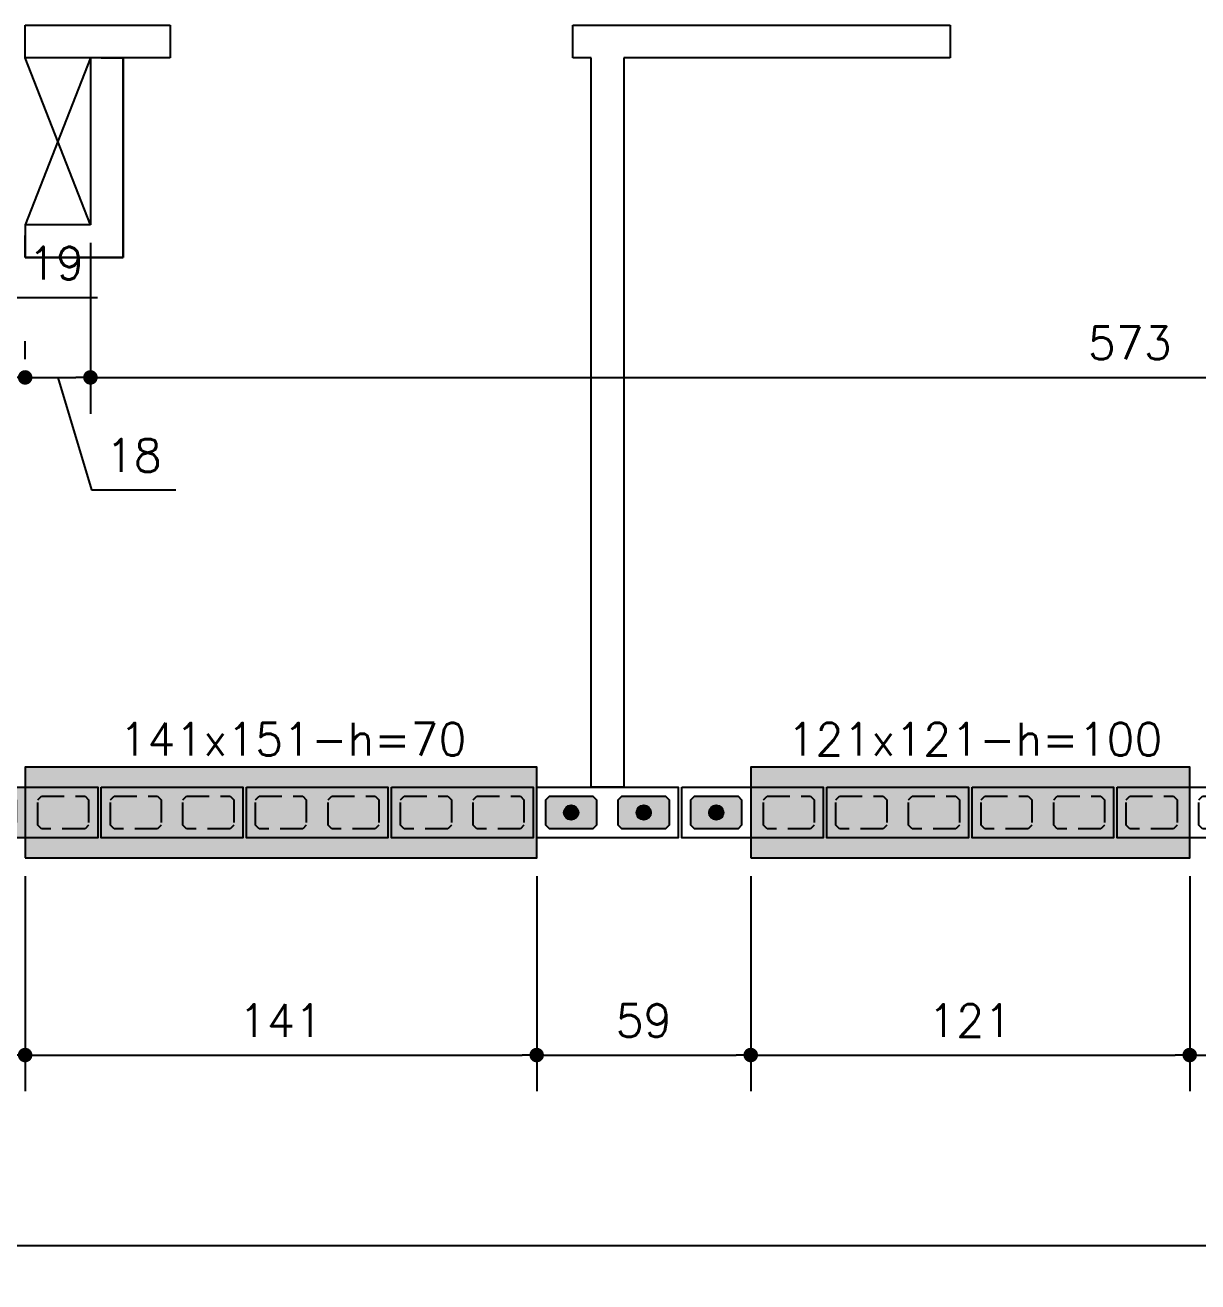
# Model space of a CAD drawing. Extents: x -14651 to 3496, y -4567 to 1191.
# Drawn here: x 1483.5 to 1806.8, y -285.9 to 60.4 of the extents above; entities that cross this region are included whole.
import ezdxf
from ezdxf.enums import TextEntityAlignment as Align

# ---------------------------------------------------------------- set-up
doc = ezdxf.new("R2010")
doc.units = 0
doc.header["$LTSCALE"] = 25
doc.linetypes.add('DASHED2', pattern=[0.375, 0.25, -0.125])
for name, color, linetype in [('213', 252, 'Continuous'), ('241', 2, 'Continuous'), ('248', 100, 'Continuous'), ('ABERTURAS', 53, 'Continuous'), ('ALVENARIA NÃO ESTRUTURAL', 242, 'Continuous'), ('Arranque', 14, 'Continuous'), ('COTA', 1, 'Continuous'), ('FERRO', 5, 'Continuous'), ('Pena_1', 1, 'Continuous'), ('TJANELA', 2, 'Continuous')]:
    doc.layers.add(name, color=color, linetype=linetype)
doc.styles.add('COTA', font='romans.shx')
doc.styles.add('Texto1', font='romans.shx', dxfattribs={"height": 9})
doc.dimstyles.new('forma', dxfattribs={"dimscale": 5, "dimtxt": 1.8, "dimasz": 0.8, "dimexe": 2, "dimexo": 1, "dimgap": 1, "dimtad": 1, "dimdec": 1, "dimzin": 9, "dimtxsty": 'COTA', "dimblk1": 'DOT', "dimblk2": 'DOT', "dimsah": 1, "dimcen": 0, "dimdle": 1, "dimclrd": 256, "dimclre": 256, "dimclrt": 2, "dimadec": 0, "dimazin": 0, "dimtfac": 1, "dimtdec": 0, "dimtmove": 0, "dimatfit": 3, "dimfxl": 1, "dimtolj": 1, "dimtzin": 0, "dimarcsym": 0})

# ---------------------------------------------------------------- blocks, each defined once
blk = doc.blocks.new('P3515')
at = {"layer": '248'}
h = blk.add_hatch(color=100, dxfattribs=at)
h.paths.add_polyline_path([(17, 7), (-17, 7), (-17, -7), (17, -7)])
h.paths.add_polyline_path([(-5.5, -3.5), (-6.5, -4.5), (-13.5, -4.5), (-14.5, -3.5), (-14.5, 3.5), (-13.5, 4.5), (-6.5, 4.5), (-5.5, 3.5)], flags=16)
h.paths.add_polyline_path([(0.5, 3.5), (1.5, 4.5), (13.5, 4.5), (14.5, 3.5), (14.5, -3.5), (13.5, -4.5), (1.5, -4.5), (0.5, -3.5)], flags=16)
blk.add_lwpolyline([(-17, -7), (17, -7), (17, 7), (-17, 7), (-17, -7)])
at = {"color": 1, "linetype": 'DASHED2'}
for points in [[(-14.5, -3.5), (-13.5, -4.5), (-6.5, -4.5), (-5.5, -3.5), (-5.5, 3.5), (-6.5, 4.5), (-13.5, 4.5), (-14.5, 3.5), (-14.5, -3.5)], [(0.5, -3.5), (1.5, -4.5), (13.5, -4.5), (14.5, -3.5), (14.5, 3.5), (13.5, 4.5), (1.5, 4.5), (0.5, 3.5), (0.5, -3.5)]]:
    blk.add_lwpolyline(points, dxfattribs=at)
blk = doc.blocks.new('P4015', base_point=(5842102.11612, -8124149.02973))
blk.add_lwpolyline([(5842082.61612, -8124156.02973), (5842121.61612, -8124156.02973), (5842121.61612, -8124142.02973), (5842082.61612, -8124142.02973), (5842082.61612, -8124156.02973)])
at = {"color": 1, "linetype": 'DASHED2'}
for points in [[(5842085.11612, -8124152.52973), (5842086.11612, -8124153.52973), (5842098.11612, -8124153.52973), (5842099.11612, -8124152.52973), (5842099.11612, -8124145.52973), (5842098.11612, -8124144.52973), (5842086.11612, -8124144.52973), (5842085.11612, -8124145.52973), (5842085.11612, -8124152.52973)], [(5842105.11612, -8124152.52973), (5842106.11612, -8124153.52973), (5842118.11612, -8124153.52973), (5842119.11612, -8124152.52973), (5842119.11612, -8124145.52973), (5842118.11612, -8124144.52973), (5842106.11612, -8124144.52973), (5842105.11612, -8124145.52973), (5842105.11612, -8124152.52973)]]:
    blk.add_lwpolyline(points, dxfattribs=at)
blk = doc.blocks.new('GR-1409')
at = {"layer": '213'}
h = blk.add_hatch(color=256, dxfattribs=at)
h.paths.add_polyline_path([(-6, 4.5), (-7, 3.5), (-7, -3.5), (-6, -4.5), (6, -4.5), (7, -3.5), (7, 3.5), (6, 4.5)])
h.paths.add_polyline_path([(-2, 0, 1), (2, 0, 1)], flags=16)
at = {"layer": 'Arranque'}
blk.add_hatch(color=256, dxfattribs=at).paths.add_polyline_path([(-2, 0, 1), (2, 0, 1)])
at = {"layer": '213'}
blk.add_lwpolyline([(-7, 3.5), (-6, 4.5), (6, 4.5), (7, 3.5), (7, -3.5), (6, -4.5), (-6, -4.5), (-7, -3.5), (-7, 3.5)], dxfattribs=at)
at = {"layer": 'FERRO', "linetype": 'Continuous'}
blk.add_circle((0, 0), 2, dxfattribs=at)
blk = doc.blocks.new('A$C8e916747')
at = {"layer": 'ALVENARIA NÃO ESTRUTURAL'}
for p, q in [((1648.31, -1138.15), (1648.31, -1129.15)), ((1648.31, -1129.15), (1688.31, -1129.15)), ((1648.31, -1138.15), (1648.31, -1129.15)), ((1648.31, -1129.15), (1688.31, -1129.15)), ((1688.31, -1129.15), (1688.31, -1138.15)), ((1688.31, -1129.15), (1688.31, -1138.15)), ((1799.31, -1138.15), (1799.31, -1129.15)), ((1799.31, -1129.15), (1799.31, -1129.15)), ((1799.31, -1129.15), (1799.31, -1129.15)), ((1799.31, -1129.15), (1903.31, -1129.15)), ((1799.31, -1138.15), (1799.31, -1129.15)), ((1799.31, -1129.15), (1799.31, -1129.15)), ((1799.31, -1129.15), (1799.31, -1129.15)), ((1799.31, -1129.15), (1903.31, -1129.15)), ((1903.31, -1129.15), (1903.31, -1138.15)), ((1903.31, -1129.15), (1903.31, -1138.15)), ((1688.31, -1138.15), (1648.31, -1138.15)), ((1688.31, -1138.15), (1648.31, -1138.15)), ((1675.31, -1138.15), (1666.31, -1138.15)), ((1666.31, -1138.15), (1666.31, -1184.15)), ((1675.31, -1138.15), (1666.31, -1138.15)), ((1666.31, -1138.15), (1666.31, -1184.15)), ((1669.31, -1138.15), (1675.31, -1138.15)), ((1669.31, -1138.15), (1675.31, -1138.15)), ((1675.31, -1193.15), (1675.31, -1138.15)), ((1675.31, -1138.15), (1675.31, -1193.15)), ((1804.31, -1138.15), (1799.31, -1138.15)), ((1804.31, -1138.15), (1799.31, -1138.15)), ((1804.31, -1339.15), (1804.31, -1138.15)), ((1804.31, -1339.15), (1804.31, -1138.15)), ((1903.31, -1138.15), (1813.31, -1138.15)), ((1813.31, -1138.15), (1813.31, -1339.15)), ((1903.31, -1138.15), (1813.31, -1138.15)), ((1813.31, -1138.15), (1813.31, -1339.15)), ((1666.31, -1184.15), (1648.31, -1184.15)), ((1648.31, -1184.15), (1648.31, -1193.15)), ((1666.31, -1184.15), (1648.31, -1184.15)), ((1648.31, -1184.15), (1648.31, -1193.15)), ((1648.31, -1193.15), (1648.31, -1187.15)), ((1648.31, -1193.15), (1648.31, -1187.15)), ((1648.31, -1193.15), (1675.31, -1193.15)), ((1675.31, -1193.15), (1648.31, -1193.15)), ((1813.31, -1339.15), (1804.31, -1339.15)), ((1813.31, -1339.15), (1804.31, -1339.15))]:
    blk.add_line(p, q, dxfattribs=at)
at = {"layer": 'Pena_1'}
for p, q in [((1666.31, -1184.15), (1648.31, -1138.15)), ((1666.31, -1138.15), (1648.31, -1184.15))]:
    blk.add_line(p, q, dxfattribs=at)
blk = doc.blocks.new('_Dot')
at = {"color": 0, "linetype": 'ByBlock', "lineweight": -2}
blk.add_line((-0.5, 0), (-1, 0), dxfattribs=at)
at = {"color": 0, "linetype": 'ByBlock', "const_width": 0.5}
blk.add_lwpolyline([(-0.25, 0, 1), (0.25, 0, 1)], format="xyb", close=True, dxfattribs=at)
blk = doc.blocks.new('*D122')
at = {"layer": 'COTA', "lineweight": -2, "transparency": 16777216}
for p, q in [((1429.52, -174.1), (1429.52, -233.42)), ((1483.52, -174.1), (1483.52, -233.42)), ((1433.52, -223.42), (1479.52, -223.42))]:
    blk.add_line(p, q, dxfattribs=at)
at = {"layer": 'Defpoints', "color": 0, "transparency": 16777216}
for p in [(1429.52, -169.1), (1483.52, -169.1), (1483.52, -223.42)]:
    blk.add_point(p, dxfattribs=at)
at = {"layer": 'COTA', "lineweight": -2, "transparency": 16777216, "xscale": 4, "yscale": 4, "zscale": 4, "rotation": 180}
blk.add_blockref('_Dot', (1429.52, -223.42), dxfattribs=at)
at = {"layer": 'COTA', "lineweight": -2, "transparency": 16777216, "xscale": 4, "yscale": 4, "zscale": 4}
blk.add_blockref('_Dot', (1483.52, -223.42), dxfattribs=at)
at = {"layer": 'COTA', "color": 2, "transparency": 16777216, "insert": (1456.52, -213.92), "char_height": 9, "attachment_point": 5, "style": 'COTA'}
blk.add_mtext('\\A1;54 ', dxfattribs=at)
blk = doc.blocks.new('*D123')
at = {"layer": 'COTA', "lineweight": -2, "transparency": 16777216}
for p, q in [((1483.52, -174.1), (1483.52, -233.42)), ((1624.52, -174.1), (1624.52, -233.42)), ((1487.52, -223.42), (1620.52, -223.42))]:
    blk.add_line(p, q, dxfattribs=at)
at = {"layer": 'Defpoints', "color": 0, "transparency": 16777216}
for p in [(1483.52, -169.1), (1624.52, -169.1), (1624.52, -223.42)]:
    blk.add_point(p, dxfattribs=at)
at = {"layer": 'COTA', "lineweight": -2, "transparency": 16777216, "xscale": 4, "yscale": 4, "zscale": 4, "rotation": 180}
blk.add_blockref('_Dot', (1483.52, -223.42), dxfattribs=at)
at = {"layer": 'COTA', "lineweight": -2, "transparency": 16777216, "xscale": 4, "yscale": 4, "zscale": 4}
blk.add_blockref('_Dot', (1624.52, -223.42), dxfattribs=at)
at = {"layer": 'COTA', "color": 2, "transparency": 16777216, "insert": (1554.02, -213.92), "char_height": 9, "attachment_point": 5, "style": 'COTA'}
blk.add_mtext('\\A1;141 ', dxfattribs=at)
blk = doc.blocks.new('*D124')
at = {"layer": 'COTA', "lineweight": -2, "transparency": 16777216}
for p, q in [((1624.52, -174.1), (1624.52, -233.42)), ((1683.52, -174.1), (1683.52, -233.42)), ((1628.52, -223.42), (1679.52, -223.42))]:
    blk.add_line(p, q, dxfattribs=at)
at = {"layer": 'Defpoints', "color": 0, "transparency": 16777216}
for p in [(1624.52, -169.1), (1683.52, -169.1), (1683.52, -223.42)]:
    blk.add_point(p, dxfattribs=at)
at = {"layer": 'COTA', "lineweight": -2, "transparency": 16777216, "xscale": 4, "yscale": 4, "zscale": 4, "rotation": 180}
blk.add_blockref('_Dot', (1624.52, -223.42), dxfattribs=at)
at = {"layer": 'COTA', "lineweight": -2, "transparency": 16777216, "xscale": 4, "yscale": 4, "zscale": 4}
blk.add_blockref('_Dot', (1683.52, -223.42), dxfattribs=at)
at = {"layer": 'COTA', "color": 2, "transparency": 16777216, "insert": (1654.02, -213.92), "char_height": 9, "attachment_point": 5, "style": 'COTA'}
blk.add_mtext('\\A1;59 ', dxfattribs=at)
blk = doc.blocks.new('*D125')
at = {"layer": 'COTA', "lineweight": -2, "transparency": 16777216}
for p, q in [((1683.52, -174.1), (1683.52, -233.42)), ((1804.52, -174.1), (1804.52, -233.42)), ((1687.52, -223.42), (1800.52, -223.42))]:
    blk.add_line(p, q, dxfattribs=at)
at = {"layer": 'Defpoints', "color": 0, "transparency": 16777216}
for p in [(1683.52, -169.1), (1804.52, -169.1), (1804.52, -223.42)]:
    blk.add_point(p, dxfattribs=at)
at = {"layer": 'COTA', "lineweight": -2, "transparency": 16777216, "xscale": 4, "yscale": 4, "zscale": 4, "rotation": 180}
blk.add_blockref('_Dot', (1683.52, -223.42), dxfattribs=at)
at = {"layer": 'COTA', "lineweight": -2, "transparency": 16777216, "xscale": 4, "yscale": 4, "zscale": 4}
blk.add_blockref('_Dot', (1804.52, -223.42), dxfattribs=at)
at = {"layer": 'COTA', "color": 2, "transparency": 16777216, "insert": (1744.02, -213.92), "char_height": 9, "attachment_point": 5, "style": 'COTA'}
blk.add_mtext('\\A1;121 ', dxfattribs=at)
blk = doc.blocks.new('*D126')
at = {"layer": 'COTA', "lineweight": -2, "transparency": 16777216}
for p, q in [((1804.52, -174.1), (1804.52, -233.42)), ((1898.52, -174.1), (1898.52, -233.42)), ((1808.52, -223.42), (1894.52, -223.42))]:
    blk.add_line(p, q, dxfattribs=at)
at = {"layer": 'Defpoints', "color": 0, "transparency": 16777216}
for p in [(1804.52, -169.1), (1898.52, -169.1), (1898.52, -223.42)]:
    blk.add_point(p, dxfattribs=at)
at = {"layer": 'COTA', "lineweight": -2, "transparency": 16777216, "xscale": 4, "yscale": 4, "zscale": 4, "rotation": 180}
blk.add_blockref('_Dot', (1804.52, -223.42), dxfattribs=at)
at = {"layer": 'COTA', "lineweight": -2, "transparency": 16777216, "xscale": 4, "yscale": 4, "zscale": 4}
blk.add_blockref('_Dot', (1898.52, -223.42), dxfattribs=at)
at = {"layer": 'COTA', "color": 2, "transparency": 16777216, "insert": (1851.52, -213.92), "char_height": 9, "attachment_point": 5, "style": 'COTA'}
blk.add_mtext('\\A1;94 ', dxfattribs=at)
blk = doc.blocks.new('*D131')
at = {"layer": 'COTA', "lineweight": -2, "transparency": 16777216}
for p, q in [((449.52, -168.6), (449.52, -285.93)), ((2473.52, -168.6), (2473.52, -285.93)), ((453.52, -275.93), (2469.52, -275.93))]:
    blk.add_line(p, q, dxfattribs=at)
at = {"layer": 'Defpoints', "color": 0, "transparency": 16777216}
for p in [(449.52, -163.6), (2473.52, -163.6), (2473.52, -275.93)]:
    blk.add_point(p, dxfattribs=at)
at = {"layer": 'COTA', "lineweight": -2, "transparency": 16777216, "xscale": 4, "yscale": 4, "zscale": 4, "rotation": 180}
blk.add_blockref('_Dot', (449.52, -275.93), dxfattribs=at)
at = {"layer": 'COTA', "lineweight": -2, "transparency": 16777216, "xscale": 4, "yscale": 4, "zscale": 4}
blk.add_blockref('_Dot', (2473.52, -275.93), dxfattribs=at)
at = {"layer": 'COTA', "color": 2, "transparency": 16777216, "insert": (1461.52, -266.43), "char_height": 9, "attachment_point": 5, "style": 'COTA'}
blk.add_mtext('\\A1;2024 ', dxfattribs=at)
blk = doc.blocks.new('*D139')
at = {"layer": 'COTA', "lineweight": -2, "transparency": 16777216}
for p, q in [((1474.02, -36.68), (1480.62, -14.68)), ((1480.62, -14.68), (1503.47, -14.68)), ((1464.52, -31.68), (1464.52, -26.68)), ((1483.52, -31.68), (1483.52, -26.68)), ((1468.52, -36.68), (1479.52, -36.68))]:
    blk.add_line(p, q, dxfattribs=at)
at = {"layer": 'Defpoints', "color": 0, "transparency": 16777216}
for p in [(1464.52, -36.68), (1483.52, -36.68), (1483.52, -36.68)]:
    blk.add_point(p, dxfattribs=at)
at = {"layer": 'COTA', "lineweight": -2, "transparency": 16777216, "xscale": 4, "yscale": 4, "zscale": 4, "rotation": 180}
blk.add_blockref('_Dot', (1464.52, -36.68), dxfattribs=at)
at = {"layer": 'COTA', "lineweight": -2, "transparency": 16777216, "xscale": 4, "yscale": 4, "zscale": 4}
blk.add_blockref('_Dot', (1483.52, -36.68), dxfattribs=at)
at = {"layer": 'COTA', "color": 2, "transparency": 16777216, "insert": (1492.05, -5.18), "char_height": 9, "attachment_point": 5, "style": 'COTA'}
blk.add_mtext('\\A1;19 ', dxfattribs=at)
blk = doc.blocks.new('*D297')
at = {"layer": 'COTA', "lineweight": -2, "transparency": 16777216}
for p, q in [((1501.52, 0.4), (1501.52, -46.68)), ((1483.52, -31.68), (1483.52, -26.68)), ((1487.52, -36.68), (1497.52, -36.68)), ((1492.52, -36.68), (1501.82, -67.68)), ((1501.82, -67.68), (1525.1, -67.68))]:
    blk.add_line(p, q, dxfattribs=at)
at = {"layer": 'Defpoints', "color": 0, "transparency": 16777216}
for p in [(1501.52, 5.4), (1483.52, -36.68), (1501.52, -36.68)]:
    blk.add_point(p, dxfattribs=at)
at = {"layer": 'COTA', "lineweight": -2, "transparency": 16777216, "xscale": 4, "yscale": 4, "zscale": 4, "rotation": 180}
blk.add_blockref('_Dot', (1483.52, -36.68), dxfattribs=at)
at = {"layer": 'COTA', "lineweight": -2, "transparency": 16777216, "xscale": 4, "yscale": 4, "zscale": 4}
blk.add_blockref('_Dot', (1501.52, -36.68), dxfattribs=at)
at = {"layer": 'COTA', "color": 2, "transparency": 16777216, "insert": (1513.46, -58.18), "char_height": 9, "attachment_point": 5, "style": 'COTA'}
blk.add_mtext('\\A1;18 ', dxfattribs=at)
blk = doc.blocks.new('*D141')
at = {"layer": 'COTA', "lineweight": -2, "transparency": 16777216}
for p, q in [((1501.52, 0.4), (1501.52, -46.68)), ((1505.52, -36.68), (2070.52, -36.68)), ((2074.52, -41.68), (2074.52, -46.68))]:
    blk.add_line(p, q, dxfattribs=at)
at = {"layer": 'Defpoints', "color": 0, "transparency": 16777216}
for p in [(1501.52, 5.4), (2074.52, -36.68), (2074.52, -36.68)]:
    blk.add_point(p, dxfattribs=at)
at = {"layer": 'COTA', "lineweight": -2, "transparency": 16777216, "xscale": 4, "yscale": 4, "zscale": 4, "rotation": 180}
blk.add_blockref('_Dot', (1501.52, -36.68), dxfattribs=at)
at = {"layer": 'COTA', "lineweight": -2, "transparency": 16777216, "xscale": 4, "yscale": 4, "zscale": 4}
blk.add_blockref('_Dot', (2074.52, -36.68), dxfattribs=at)
at = {"layer": 'COTA', "color": 2, "transparency": 16777216, "insert": (1788.02, -27.18), "char_height": 9, "attachment_point": 5, "style": 'COTA'}
blk.add_mtext('\\A1;573 ', dxfattribs=at)

msp = doc.modelspace()

# ---------------------------------------------------------------- hatches: boundary and pattern name
at = {"layer": 'ABERTURAS', "transparency": 33554457}
for points in [[(1483.52, -169.1), (1624.52, -169.1), (1624.52, -144.1), (1483.52, -144.1)], [(1683.52, -169.1), (1804.52, -169.1), (1804.52, -144.1), (1683.52, -144.1)]]:
    msp.add_hatch(color=256, dxfattribs=at).paths.add_polyline_path(points)

# ---------------------------------------------------------------- linework, layer by layer
at = {"layer": 'ABERTURAS'}
for points in [[(1483.52, -169.1), (1624.52, -169.1), (1624.52, -144.1), (1483.52, -144.1)], [(1683.52, -169.1), (1804.52, -169.1), (1804.52, -144.1), (1683.52, -144.1)]]:
    msp.add_lwpolyline(points, close=True, dxfattribs=at)

# ---------------------------------------------------------------- block references
for p in [(1634.02, -156.6), (1654.02, -156.6), (1674.02, -156.6)]:
    msp.add_blockref('GR-1409', p)
at = {"layer": '241', "xscale": -1, "rotation": 180}
for name, p in [('P3515', (1486.52, -156.6)), ('P4015', (1524.02, -156.6)), ('P4015', (1564.02, -156.6)), ('P4015', (1604.02, -156.6)), ('P4015', (1644.02, -156.6)), ('P4015', (1684.02, -156.6)), ('P4015', (1724.02, -156.6)), ('P4015', (1764.02, -156.6)), ('P4015', (1804.02, -156.6))]:
    msp.add_blockref(name, p, dxfattribs=at)
at = {"layer": 'ALVENARIA NÃO ESTRUTURAL'}
msp.add_blockref('A$C8e916747', (-164.8, 1189.55), dxfattribs=at)

# ---------------------------------------------------------------- texts
at = {"layer": 'TJANELA', "style": 'Texto1'}
for s, p in [('141x151-h=70', (1557.35, -140.9)), ('121x121-h=100', (1745.33, -140.9))]:
    msp.add_text(s, height=9, dxfattribs=at).set_placement(p, align=Align.CENTER)

# ---------------------------------------------------------------- dimensions: what is measured, and where the dimension line sits
at = {"layer": 'COTA'}
for base, p1, p2, picture, middle in [((1501.52, -36.68), (1483.52, -36.68), (1501.52, 5.4), '*D297', (1506.82, -58.18)), ((2074.52, -36.68), (1501.52, 5.4), (2074.52, -36.68), '*D141', (1788.02, -27.18)), ((1483.52, -36.68), (1464.52, -36.68), (1483.52, -36.68), '*D139', (1485.62, -5.18)), ((2473.52, -275.93), (449.52, -163.6), (2473.52, -163.6), '*D131', (1461.52, -266.43)), ((1483.52, -223.42), (1429.52, -169.1), (1483.52, -169.1), '*D122', (1456.52, -213.92)), ((1624.52, -223.42), (1483.52, -169.1), (1624.52, -169.1), '*D123', (1554.02, -213.92)), ((1683.52, -223.42), (1624.52, -169.1), (1683.52, -169.1), '*D124', (1654.02, -213.92)), ((1804.52, -223.42), (1683.52, -169.1), (1804.52, -169.1), '*D125', (1744.02, -213.92)), ((1898.52, -223.42), (1804.52, -169.1), (1898.52, -169.1), '*D126', (1851.52, -213.92))]:
    dim = msp.add_linear_dim(base=base, p1=p1, p2=p2, dimstyle='forma', override={"dimpost": ' ', "dimtmove": 1}, dxfattribs=at)
    dim.commit()
    dim.dimension.update_dxf_attribs({"geometry": picture, "text_midpoint": middle})

doc.saveas('drawing.dxf')
